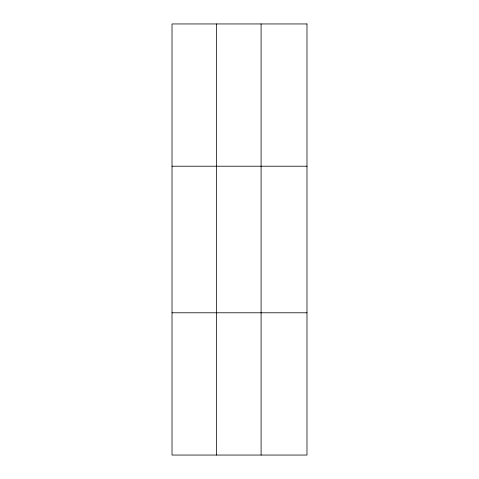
<?xml version="1.0" encoding="UTF-8"?>
<svg xmlns="http://www.w3.org/2000/svg" width="479" height="479" viewBox="0 0 479 479"><rect width="100%" height="100%" fill="white"/><g stroke="black" fill="none" stroke-linecap="round" stroke-linejoin="round"><path stroke-width="0.72" d="M216.556 23.95L216.556 455.05M261.097 23.95L261.097 455.05M172.015 166.213L306.985 166.213M172.015 312.787L306.985 312.787M306.985 23.95L306.985 455.05L172.015 455.05L172.015 23.95L306.985 23.95"/></g></svg>
